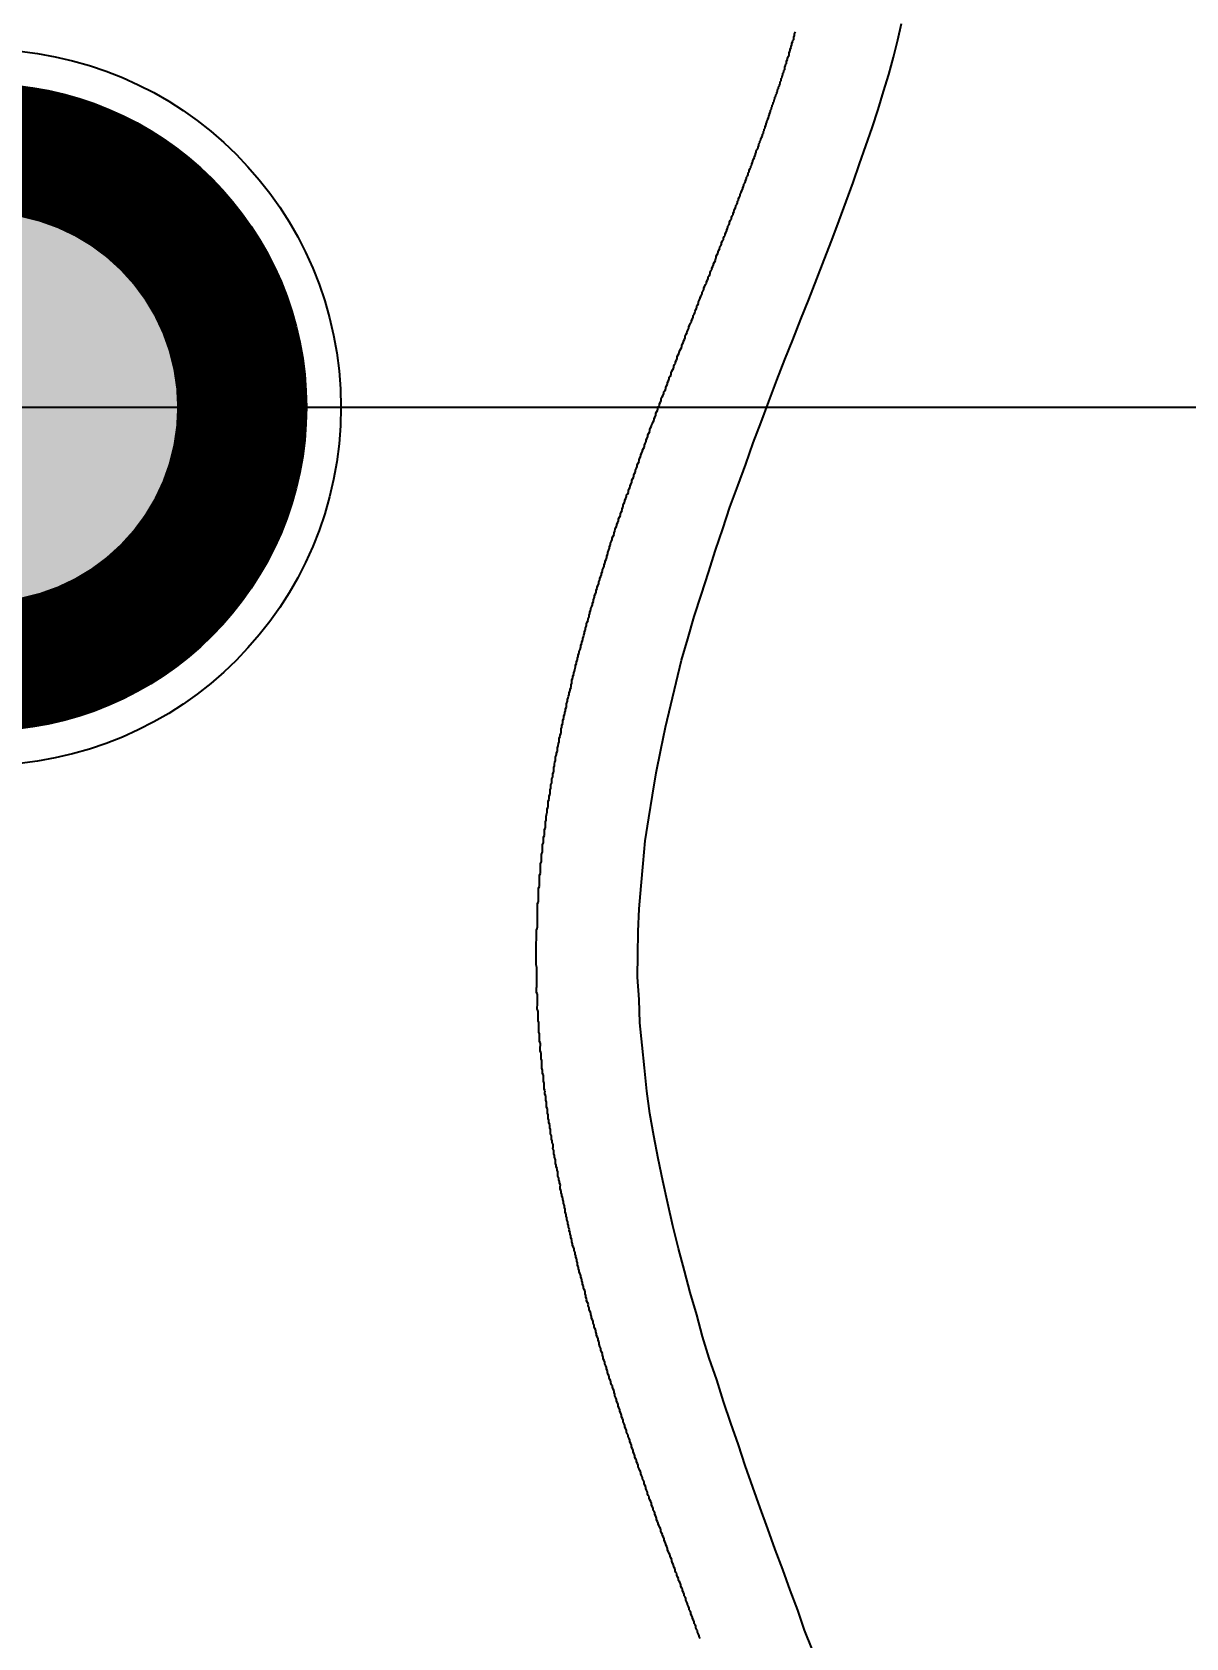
# Model space of a CAD drawing. Extents: x 11477420 to 23072185, y -28506554 to -14238804.
# Drawn here: x 11519851.7 to 11519985.6, y -14279892.2 to -14279705.9 of the extents above; entities that cross this region are included whole.
import ezdxf

# ---------------------------------------------------------------- set-up
doc = ezdxf.new("R2010")
doc.units = 0
doc.header["$LTSCALE"] = 50
doc.header["$MEASUREMENT"] = 0
doc.linetypes.add('DH-HID2', pattern=[1.2, 0.8, -0.4])
doc.layers.get('0').update_dxf_attribs({"linetype": 'CONTINUOUS'})
doc.layers.get('DEFPOINTS').update_dxf_attribs({"linetype": 'CONTINUOUS'})
for name, color, linetype in [('07-DIM WAL', 5, 'CONTINUOUS'), ('FU-FURM', 251, 'DH-HID2'), ('RC-LIGHT', 7, 'CONTINUOUS')]:
    doc.layers.add(name, color=color, linetype=linetype)
doc.styles.add('DAWIN', font='NanumSquareR.ttf')
doc.dimstyles.new('40', dxfattribs={"dimscale": 40, "dimtxt": 2.2, "dimasz": 3, "dimexe": 1.25, "dimexo": 0.625, "dimtad": 1, "dimdec": 0, "dimzin": 0, "dimdsep": 46, "dimlunit": 6, "dimtxsty": 'DAWIN', "dimblk1": 'DOTSMALL', "dimblk2": 'DOTSMALL', "dimsah": 1, "dimcen": 0.001, "dimclrd": 1, "dimclre": 1, "dimclrt": 3, "dimadec": 0, "dimazin": 0, "dimtfac": 1, "dimtdec": 0, "dimtix": 1, "dimtmove": 2, "dimatfit": 3, "dimldrblk": 'DOTSMALL', "dimfxl": 0, "dimtolj": 1, "dimtzin": 0, "dimarcsym": 0})

# ---------------------------------------------------------------- blocks, each defined once
blk = doc.blocks.new('dmlwk2')
at = {"layer": 'FU-FURM'}
for points in [[(391226.42, 35304.96, 0), (391228.62, 35304.06, 0), (391230.92, 35303.26, 0), (391233.22, 35302.36, 0), (391235.62, 35301.46, 0), (391237.92, 35300.56, 0), (391240.32, 35299.66, 0), (391242.72, 35298.76, 0), (391245.12, 35297.86, 0), (391247.62, 35296.96, 0), (391250.02, 35296.16, 0), (391252.52, 35295.26, 0), (391255.02, 35294.36, 0), (391257.52, 35293.56, 0), (391260.02, 35292.66, 0), (391262.52, 35291.86, 0), (391265.02, 35291.16, 0), (391267.62, 35290.36, 0), (391270.12, 35289.66, 0), (391272.72, 35288.96, 0), (391275.32, 35288.26, 0), (391277.92, 35287.66, 0), (391280.52, 35287.06, 0), (391283.12, 35286.46, 0), (391285.72, 35285.96, 0), (391288.32, 35285.46, 0), (391290.92, 35285.06, 0), (391293.62, 35284.76, 0), (391296.22, 35284.46, 0), (391298.82, 35284.16, 0), (391301.52, 35284.06, 0), (391304.12, 35283.86, 0), (391306.72, 35283.86, 0), (391309.42, 35283.86, 0), (391312.02, 35283.96, 0), (391314.72, 35284.16, 0), (391317.32, 35284.36, 0), (391319.92, 35284.56, 0), (391322.62, 35284.96, 0), (391325.22, 35285.36, 0), (391327.82, 35285.76, 0), (391330.52, 35286.26, 0), (391333.12, 35286.76, 0), (391335.72, 35287.36, 0), (391338.32, 35287.96, 0), (391340.92, 35288.56, 0), (391343.42, 35289.26, 0), (391346.02, 35289.96, 0), (391348.62, 35290.76, 0), (391351.12, 35291.56, 0), (391353.72, 35292.36, 0), (391356.22, 35293.16, 0), (391358.72, 35293.96, 0), (391361.22, 35294.86, 0), (391363.72, 35295.76, 0), (391366.22, 35296.56, 0), (391368.62, 35297.46, 0), (391371.02, 35298.36, 0), (391373.52, 35299.26, 0), (391375.92, 35300.16, 0), (391378.22, 35301.06, 0), (391380.62, 35301.96, 0), (391382.92, 35302.86, 0), (391385.32, 35303.76, 0), (391387.52, 35304.56, 0), (391389.82, 35305.46, 0), (391392.12, 35306.26, 0), (391394.32, 35307.06, 0), (391396.52, 35307.86, 0), (391398.72, 35308.56, 0), (391400.82, 35309.26, 0), (391402.92, 35309.96, 0), (391405.02, 35310.66, 0), (391407.12, 35311.26, 0), (391409.12, 35311.86, 0), (391411.12, 35312.36, 0), (391413.12, 35312.86, 0), (391415.02, 35313.26, 0)], [(391227.52, 35291.96, 0), (391227.72, 35291.86, 0), (391227.82, 35291.86, 0), (391228.02, 35291.76, 0), (391228.22, 35291.66, 0), (391228.42, 35291.66, 0), (391228.52, 35291.56, 0), (391228.72, 35291.46, 0), (391228.92, 35291.46, 0), (391229.12, 35291.36, 0), (391229.22, 35291.26, 0), (391229.42, 35291.26, 0), (391229.62, 35291.16, 0), (391229.82, 35291.06, 0), (391229.92, 35291.06, 0), (391230.12, 35290.96, 0), (391230.32, 35290.86, 0), (391230.52, 35290.86, 0), (391230.72, 35290.76, 0), (391230.82, 35290.66, 0), (391231.02, 35290.66, 0), (391231.22, 35290.56, 0), (391231.42, 35290.46, 0), (391231.52, 35290.46, 0), (391231.72, 35290.36, 0), (391231.92, 35290.26, 0), (391232.12, 35290.26, 0), (391232.32, 35290.16, 0), (391232.42, 35290.06, 0), (391232.62, 35290.06, 0), (391232.82, 35289.96, 0), (391233.02, 35289.86, 0), (391233.22, 35289.86, 0), (391233.32, 35289.76, 0), (391233.52, 35289.66, 0), (391233.72, 35289.66, 0), (391233.92, 35289.56, 0), (391234.12, 35289.46, 0), (391234.22, 35289.36, 0), (391234.42, 35289.36, 0), (391234.62, 35289.26, 0), (391234.82, 35289.16, 0), (391235.02, 35289.16, 0), (391235.12, 35289.06, 0), (391235.32, 35288.96, 0), (391235.52, 35288.96, 0), (391235.72, 35288.86, 0), (391235.92, 35288.76, 0), (391236.02, 35288.76, 0), (391236.22, 35288.66, 0), (391236.42, 35288.56, 0), (391236.62, 35288.56, 0), (391236.82, 35288.46, 0), (391237.02, 35288.36, 0), (391237.12, 35288.36, 0), (391237.32, 35288.26, 0), (391237.52, 35288.16, 0), (391237.72, 35288.06, 0), (391237.92, 35288.06, 0), (391238.12, 35287.96, 0), (391238.32, 35287.86, 0), (391238.42, 35287.86, 0), (391238.62, 35287.76, 0), (391238.82, 35287.66, 0), (391239.02, 35287.66, 0), (391239.22, 35287.56, 0), (391239.42, 35287.46, 0), (391239.52, 35287.46, 0), (391239.72, 35287.36, 0), (391239.92, 35287.26, 0), (391240.12, 35287.26, 0), (391240.32, 35287.16, 0), (391240.52, 35287.06, 0), (391240.72, 35286.96, 0), (391240.82, 35286.96, 0), (391241.02, 35286.86, 0), (391241.22, 35286.76, 0), (391241.42, 35286.76, 0), (391241.62, 35286.66, 0), (391241.82, 35286.56, 0), (391242.02, 35286.56, 0), (391242.22, 35286.46, 0), (391242.32, 35286.36, 0), (391242.52, 35286.36, 0), (391242.72, 35286.26, 0), (391242.92, 35286.16, 0), (391243.12, 35286.16, 0), (391243.32, 35286.06, 0), (391243.52, 35285.96, 0), (391243.72, 35285.86, 0), (391243.92, 35285.86, 0), (391244.02, 35285.76, 0), (391244.22, 35285.66, 0), (391244.42, 35285.66, 0), (391244.62, 35285.56, 0), (391244.82, 35285.46, 0), (391245.02, 35285.46, 0), (391245.22, 35285.36, 0), (391245.42, 35285.26, 0), (391245.62, 35285.26, 0), (391245.82, 35285.16, 0), (391245.92, 35285.06, 0), (391246.12, 35285.06, 0), (391246.32, 35284.96, 0), (391246.52, 35284.86, 0), (391246.72, 35284.86, 0), (391246.92, 35284.76, 0), (391247.12, 35284.66, 0), (391247.32, 35284.56, 0), (391247.52, 35284.56, 0), (391247.72, 35284.46, 0), (391247.92, 35284.36, 0), (391248.12, 35284.36, 0), (391248.22, 35284.26, 0), (391248.42, 35284.16, 0), (391248.62, 35284.16, 0), (391248.82, 35284.06, 0), (391249.02, 35283.96, 0), (391249.22, 35283.96, 0), (391249.42, 35283.86, 0), (391249.62, 35283.76, 0), (391249.82, 35283.76, 0), (391250.02, 35283.66, 0), (391250.22, 35283.56, 0), (391250.42, 35283.56, 0), (391250.62, 35283.46, 0), (391250.82, 35283.36, 0), (391251.02, 35283.36, 0), (391251.12, 35283.26, 0), (391251.32, 35283.16, 0), (391251.52, 35283.16, 0), (391251.72, 35283.06, 0), (391251.92, 35282.96, 0), (391252.12, 35282.96, 0), (391252.32, 35282.86, 0), (391252.52, 35282.76, 0), (391252.72, 35282.76, 0), (391252.92, 35282.66, 0), (391253.12, 35282.56, 0), (391253.32, 35282.56, 0), (391253.52, 35282.46, 0), (391253.72, 35282.36, 0), (391253.92, 35282.36, 0), (391254.12, 35282.26, 0), (391254.32, 35282.16, 0), (391254.52, 35282.16, 0), (391254.72, 35282.06, 0), (391254.92, 35281.96, 0), (391255.12, 35281.96, 0), (391255.32, 35281.86, 0), (391255.52, 35281.76, 0), (391255.72, 35281.76, 0), (391255.92, 35281.66, 0), (391256.12, 35281.66, 0), (391256.32, 35281.56, 0), (391256.52, 35281.46, 0), (391256.72, 35281.46, 0), (391256.82, 35281.36, 0), (391257.02, 35281.26, 0), (391257.22, 35281.26, 0), (391257.42, 35281.16, 0), (391257.62, 35281.06, 0), (391257.82, 35281.06, 0), (391258.02, 35280.96, 0), (391258.22, 35280.86, 0), (391258.42, 35280.86, 0), (391258.62, 35280.76, 0), (391258.82, 35280.76, 0), (391259.02, 35280.66, 0), (391259.22, 35280.56, 0), (391259.42, 35280.56, 0), (391259.62, 35280.46, 0), (391259.82, 35280.36, 0), (391260.02, 35280.36, 0), (391260.22, 35280.26, 0), (391260.42, 35280.26, 0), (391260.62, 35280.16, 0), (391260.82, 35280.06, 0), (391261.02, 35280.06, 0), (391261.22, 35279.96, 0), (391261.52, 35279.86, 0), (391261.72, 35279.86, 0), (391261.92, 35279.76, 0), (391262.12, 35279.76, 0), (391262.32, 35279.66, 0), (391262.52, 35279.56, 0), (391262.72, 35279.56, 0), (391262.92, 35279.46, 0), (391263.12, 35279.46, 0), (391263.32, 35279.36, 0), (391263.52, 35279.26, 0), (391263.72, 35279.26, 0), (391263.92, 35279.16, 0), (391264.12, 35279.16, 0), (391264.32, 35279.06, 0), (391264.52, 35278.96, 0), (391264.72, 35278.96, 0), (391264.92, 35278.86, 0), (391265.12, 35278.86, 0), (391265.32, 35278.76, 0), (391265.52, 35278.66, 0), (391265.72, 35278.66, 0), (391265.92, 35278.56, 0), (391266.12, 35278.56, 0), (391266.32, 35278.46, 0), (391266.52, 35278.36, 0), (391266.72, 35278.36, 0), (391266.92, 35278.26, 0), (391267.12, 35278.26, 0), (391267.32, 35278.16, 0), (391267.62, 35278.16, 0), (391267.82, 35278.06, 0), (391268.02, 35277.96, 0), (391268.22, 35277.96, 0), (391268.42, 35277.86, 0), (391268.62, 35277.86, 0), (391268.82, 35277.76, 0), (391269.02, 35277.76, 0), (391269.22, 35277.66, 0), (391269.42, 35277.66, 0), (391269.62, 35277.56, 0), (391269.82, 35277.46, 0), (391270.02, 35277.46, 0), (391270.22, 35277.36, 0), (391270.42, 35277.36, 0), (391270.62, 35277.26, 0), (391270.92, 35277.26, 0), (391271.12, 35277.16, 0), (391271.32, 35277.16, 0), (391271.52, 35277.06, 0), (391271.72, 35277.06, 0), (391271.92, 35276.96, 0), (391272.12, 35276.96, 0), (391272.32, 35276.86, 0), (391272.52, 35276.86, 0), (391272.72, 35276.76, 0), (391272.92, 35276.66, 0), (391273.12, 35276.66, 0), (391273.32, 35276.56, 0), (391273.62, 35276.56, 0), (391273.82, 35276.46, 0), (391274.02, 35276.46, 0), (391274.22, 35276.36, 0), (391274.42, 35276.36, 0), (391274.62, 35276.26, 0), (391274.82, 35276.26, 0), (391275.02, 35276.16, 0), (391275.22, 35276.16, 0), (391275.42, 35276.06, 0), (391275.62, 35276.06, 0), (391275.92, 35275.96, 0), (391276.12, 35275.96, 0), (391276.32, 35275.86, 0), (391276.52, 35275.86, 0), (391276.72, 35275.76, 0), (391276.92, 35275.76, 0), (391277.12, 35275.76, 0), (391277.32, 35275.66, 0), (391277.52, 35275.66, 0), (391277.82, 35275.56, 0), (391278.02, 35275.56, 0), (391278.22, 35275.46, 0), (391278.42, 35275.46, 0), (391278.62, 35275.36, 0), (391278.82, 35275.36, 0), (391279.02, 35275.26, 0), (391279.22, 35275.26, 0), (391279.42, 35275.16, 0), (391279.72, 35275.16, 0), (391279.92, 35275.16, 0), (391280.12, 35275.06, 0), (391280.32, 35275.06, 0), (391280.52, 35274.96, 0), (391280.72, 35274.96, 0), (391280.92, 35274.86, 0), (391281.12, 35274.86, 0), (391281.42, 35274.86, 0), (391281.62, 35274.76, 0), (391281.82, 35274.76, 0), (391282.02, 35274.66, 0), (391282.22, 35274.66, 0), (391282.42, 35274.56, 0), (391282.62, 35274.56, 0), (391282.82, 35274.56, 0), (391283.12, 35274.46, 0), (391283.32, 35274.46, 0), (391283.52, 35274.36, 0), (391283.72, 35274.36, 0), (391283.92, 35274.36, 0), (391284.12, 35274.26, 0), (391284.32, 35274.26, 0), (391284.62, 35274.26, 0), (391284.82, 35274.16, 0), (391285.02, 35274.16, 0), (391285.22, 35274.06, 0), (391285.42, 35274.06, 0), (391285.62, 35274.06, 0), (391285.82, 35273.96, 0), (391286.12, 35273.96, 0), (391286.32, 35273.96, 0), (391286.52, 35273.86, 0), (391286.72, 35273.86, 0), (391286.92, 35273.86, 0), (391287.12, 35273.76, 0), (391287.42, 35273.76, 0), (391287.62, 35273.66, 0), (391287.82, 35273.66, 0), (391288.02, 35273.66, 0), (391288.22, 35273.56, 0), (391288.42, 35273.56, 0), (391288.72, 35273.56, 0), (391288.92, 35273.46, 0), (391289.12, 35273.46, 0), (391289.32, 35273.46, 0), (391289.52, 35273.46, 0), (391289.72, 35273.36, 0), (391290.02, 35273.36, 0), (391290.22, 35273.36, 0), (391290.42, 35273.26, 0), (391290.62, 35273.26, 0), (391290.82, 35273.26, 0), (391291.02, 35273.16, 0), (391291.32, 35273.16, 0), (391291.52, 35273.16, 0), (391291.72, 35273.16, 0), (391291.92, 35273.06, 0), (391292.12, 35273.06, 0), (391292.32, 35273.06, 0), (391292.62, 35273.06, 0), (391292.82, 35272.96, 0), (391293.02, 35272.96, 0), (391293.22, 35272.96, 0), (391293.42, 35272.86, 0), (391293.72, 35272.86, 0), (391293.92, 35272.86, 0), (391294.12, 35272.86, 0), (391294.32, 35272.86, 0), (391294.52, 35272.76, 0), (391294.72, 35272.76, 0), (391295.02, 35272.76, 0), (391295.22, 35272.76, 0), (391295.42, 35272.66, 0), (391295.62, 35272.66, 0), (391295.82, 35272.66, 0), (391296.12, 35272.66, 0), (391296.32, 35272.66, 0), (391296.52, 35272.56, 0), (391296.72, 35272.56, 0), (391296.92, 35272.56, 0), (391297.22, 35272.56, 0), (391297.42, 35272.56, 0), (391297.62, 35272.46, 0), (391297.82, 35272.46, 0), (391298.02, 35272.46, 0), (391298.32, 35272.46, 0), (391298.52, 35272.46, 0), (391298.72, 35272.46, 0), (391298.92, 35272.36, 0), (391299.12, 35272.36, 0), (391299.42, 35272.36, 0), (391299.62, 35272.36, 0), (391299.82, 35272.36, 0), (391300.02, 35272.36, 0), (391300.32, 35272.26, 0), (391300.52, 35272.26, 0), (391300.72, 35272.26, 0), (391300.92, 35272.26, 0), (391301.12, 35272.26, 0), (391301.42, 35272.26, 0), (391301.62, 35272.26, 0), (391301.82, 35272.26, 0), (391302.02, 35272.26, 0), (391302.22, 35272.16, 0), (391302.52, 35272.16, 0), (391302.72, 35272.16, 0), (391302.92, 35272.16, 0), (391303.12, 35272.16, 0), (391303.42, 35272.16, 0), (391303.62, 35272.16, 0), (391303.82, 35272.16, 0), (391304.02, 35272.16, 0), (391304.22, 35272.16, 0), (391304.52, 35272.16, 0), (391304.72, 35272.16, 0), (391304.92, 35272.16, 0), (391305.12, 35272.16, 0), (391305.42, 35272.06, 0), (391305.62, 35272.06, 0), (391305.82, 35272.06, 0), (391306.02, 35272.06, 0), (391306.32, 35272.06, 0), (391306.52, 35272.06, 0), (391306.72, 35272.06, 0), (391306.92, 35272.06, 0), (391307.22, 35272.06, 0), (391307.42, 35272.06, 0), (391307.62, 35272.06, 0), (391307.82, 35272.06, 0), (391308.02, 35272.06, 0), (391308.32, 35272.06, 0), (391308.52, 35272.06, 0), (391308.72, 35272.06, 0), (391308.92, 35272.06, 0), (391309.22, 35272.06, 0), (391309.42, 35272.06, 0), (391309.62, 35272.16, 0), (391309.82, 35272.16, 0), (391310.12, 35272.16, 0), (391310.32, 35272.16, 0), (391310.52, 35272.16, 0), (391310.72, 35272.16, 0), (391310.92, 35272.16, 0), (391311.22, 35272.16, 0), (391311.42, 35272.16, 0), (391311.62, 35272.16, 0), (391311.82, 35272.16, 0), (391312.12, 35272.16, 0), (391312.32, 35272.16, 0), (391312.52, 35272.16, 0), (391312.72, 35272.26, 0), (391312.92, 35272.26, 0), (391313.22, 35272.26, 0), (391313.42, 35272.26, 0), (391313.62, 35272.26, 0), (391313.82, 35272.26, 0), (391314.12, 35272.26, 0), (391314.32, 35272.26, 0), (391314.52, 35272.36, 0), (391314.72, 35272.36, 0), (391314.92, 35272.36, 0), (391315.22, 35272.36, 0), (391315.42, 35272.36, 0), (391315.62, 35272.36, 0), (391315.82, 35272.36, 0), (391316.02, 35272.46, 0), (391316.32, 35272.46, 0), (391316.52, 35272.46, 0), (391316.72, 35272.46, 0), (391316.92, 35272.46, 0), (391317.12, 35272.46, 0), (391317.42, 35272.56, 0), (391317.62, 35272.56, 0), (391317.82, 35272.56, 0), (391318.02, 35272.56, 0), (391318.22, 35272.56, 0), (391318.52, 35272.66, 0), (391318.72, 35272.66, 0), (391318.92, 35272.66, 0), (391319.12, 35272.66, 0), (391319.32, 35272.66, 0), (391319.62, 35272.76, 0), (391319.82, 35272.76, 0), (391320.02, 35272.76, 0), (391320.22, 35272.76, 0), (391320.42, 35272.86, 0), (391320.72, 35272.86, 0), (391320.92, 35272.86, 0), (391321.12, 35272.86, 0), (391321.32, 35272.96, 0), (391321.52, 35272.96, 0), (391321.72, 35272.96, 0), (391322.02, 35272.96, 0), (391322.22, 35273.06, 0), (391322.42, 35273.06, 0), (391322.62, 35273.06, 0), (391322.82, 35273.06, 0), (391323.12, 35273.16, 0), (391323.32, 35273.16, 0), (391323.52, 35273.16, 0), (391323.72, 35273.26, 0), (391323.92, 35273.26, 0), (391324.12, 35273.26, 0), (391324.42, 35273.26, 0), (391324.62, 35273.36, 0), (391324.82, 35273.36, 0), (391325.02, 35273.36, 0), (391325.22, 35273.46, 0), (391325.42, 35273.46, 0), (391325.72, 35273.46, 0), (391325.92, 35273.56, 0), (391326.12, 35273.56, 0), (391326.32, 35273.56, 0), (391326.52, 35273.66, 0), (391326.72, 35273.66, 0), (391327.02, 35273.66, 0), (391327.22, 35273.76, 0), (391327.42, 35273.76, 0), (391327.62, 35273.76, 0), (391327.82, 35273.86, 0), (391328.02, 35273.86, 0), (391328.32, 35273.86, 0), (391328.52, 35273.96, 0), (391328.72, 35273.96, 0), (391328.92, 35273.96, 0), (391329.12, 35274.06, 0), (391329.32, 35274.06, 0), (391329.52, 35274.06, 0), (391329.82, 35274.16, 0), (391330.02, 35274.16, 0), (391330.22, 35274.26, 0), (391330.42, 35274.26, 0), (391330.62, 35274.26, 0), (391330.82, 35274.36, 0), (391331.12, 35274.36, 0), (391331.32, 35274.46, 0), (391331.52, 35274.46, 0), (391331.72, 35274.46, 0), (391331.92, 35274.56, 0), (391332.12, 35274.56, 0), (391332.32, 35274.66, 0), (391332.52, 35274.66, 0), (391332.82, 35274.66, 0), (391333.02, 35274.76, 0), (391333.22, 35274.76, 0), (391333.42, 35274.86, 0), (391333.62, 35274.86, 0), (391333.82, 35274.86, 0), (391334.02, 35274.96, 0), (391334.32, 35274.96, 0), (391334.52, 35275.06, 0), (391334.72, 35275.06, 0), (391334.92, 35275.16, 0), (391335.12, 35275.16, 0), (391335.32, 35275.26, 0), (391335.52, 35275.26, 0), (391335.72, 35275.26, 0), (391336.02, 35275.36, 0), (391336.22, 35275.36, 0), (391336.42, 35275.46, 0), (391336.62, 35275.46, 0), (391336.82, 35275.56, 0), (391337.02, 35275.56, 0), (391337.22, 35275.66, 0), (391337.42, 35275.66, 0), (391337.62, 35275.76, 0), (391337.92, 35275.76, 0), (391338.12, 35275.86, 0), (391338.32, 35275.86, 0), (391338.52, 35275.86, 0), (391338.72, 35275.96, 0), (391338.92, 35275.96, 0), (391339.12, 35276.06, 0), (391339.32, 35276.06, 0), (391339.52, 35276.16, 0), (391339.72, 35276.16, 0), (391340.02, 35276.26, 0), (391340.22, 35276.26, 0), (391340.42, 35276.36, 0), (391340.62, 35276.36, 0), (391340.82, 35276.46, 0), (391341.02, 35276.46, 0), (391341.22, 35276.56, 0), (391341.42, 35276.56, 0), (391341.62, 35276.66, 0), (391341.82, 35276.66, 0), (391342.02, 35276.76, 0), (391342.32, 35276.86, 0), (391342.52, 35276.86, 0), (391342.72, 35276.96, 0), (391342.92, 35276.96, 0), (391343.12, 35277.06, 0), (391343.32, 35277.06, 0), (391343.52, 35277.16, 0), (391343.72, 35277.16, 0), (391343.92, 35277.26, 0), (391344.12, 35277.26, 0), (391344.32, 35277.36, 0), (391344.52, 35277.36, 0), (391344.82, 35277.46, 0), (391345.02, 35277.46, 0), (391345.22, 35277.56, 0), (391345.42, 35277.66, 0), (391345.62, 35277.66, 0), (391345.82, 35277.76, 0), (391346.02, 35277.76, 0), (391346.22, 35277.86, 0), (391346.42, 35277.86, 0), (391346.62, 35277.96, 0), (391346.82, 35277.96, 0), (391347.02, 35278.06, 0), (391347.22, 35278.16, 0), (391347.42, 35278.16, 0), (391347.62, 35278.26, 0), (391347.82, 35278.26, 0), (391348.12, 35278.36, 0), (391348.32, 35278.36, 0), (391348.52, 35278.46, 0), (391348.72, 35278.56, 0), (391348.92, 35278.56, 0), (391349.12, 35278.66, 0), (391349.32, 35278.66, 0), (391349.52, 35278.76, 0), (391349.72, 35278.86, 0), (391349.92, 35278.86, 0), (391350.12, 35278.96, 0), (391350.32, 35278.96, 0), (391350.52, 35279.06, 0), (391350.72, 35279.16, 0), (391350.92, 35279.16, 0), (391351.12, 35279.26, 0), (391351.32, 35279.26, 0), (391351.52, 35279.36, 0), (391351.72, 35279.46, 0), (391351.92, 35279.46, 0), (391352.12, 35279.56, 0), (391352.32, 35279.56, 0), (391352.52, 35279.66, 0), (391352.72, 35279.76, 0), (391352.92, 35279.76, 0), (391353.12, 35279.86, 0), (391353.32, 35279.86, 0), (391353.62, 35279.96, 0), (391353.82, 35280.06, 0), (391354.02, 35280.06, 0), (391354.22, 35280.16, 0), (391354.42, 35280.16, 0), (391354.62, 35280.26, 0), (391354.82, 35280.36, 0), (391355.02, 35280.36, 0), (391355.22, 35280.46, 0), (391355.42, 35280.56, 0), (391355.62, 35280.56, 0), (391355.82, 35280.66, 0), (391356.02, 35280.66, 0), (391356.22, 35280.76, 0), (391356.42, 35280.86, 0), (391356.62, 35280.86, 0), (391356.82, 35280.96, 0), (391357.02, 35281.06, 0), (391357.22, 35281.06, 0), (391357.42, 35281.16, 0), (391357.62, 35281.26, 0), (391357.82, 35281.26, 0), (391358.02, 35281.36, 0), (391358.22, 35281.46, 0), (391358.42, 35281.46, 0), (391358.62, 35281.56, 0), (391358.82, 35281.56, 0), (391359.02, 35281.66, 0), (391359.22, 35281.76, 0), (391359.42, 35281.76, 0), (391359.62, 35281.86, 0), (391359.82, 35281.96, 0), (391360.02, 35281.96, 0), (391360.12, 35282.06, 0), (391360.32, 35282.16, 0), (391360.52, 35282.16, 0), (391360.72, 35282.26, 0), (391360.92, 35282.36, 0), (391361.12, 35282.36, 0), (391361.32, 35282.46, 0), (391361.52, 35282.56, 0), (391361.72, 35282.56, 0), (391361.92, 35282.66, 0), (391362.12, 35282.76, 0), (391362.32, 35282.76, 0), (391362.52, 35282.86, 0), (391362.72, 35282.96, 0), (391362.92, 35282.96, 0), (391363.12, 35283.06, 0), (391363.32, 35283.16, 0), (391363.52, 35283.16, 0), (391363.72, 35283.26, 0), (391363.92, 35283.36, 0), (391364.12, 35283.36, 0), (391364.32, 35283.46, 0), (391364.52, 35283.56, 0), (391364.72, 35283.56, 0), (391364.92, 35283.66, 0), (391365.12, 35283.76, 0), (391365.22, 35283.76, 0), (391365.42, 35283.86, 0), (391365.62, 35283.96, 0), (391365.82, 35283.96, 0), (391366.02, 35284.06, 0), (391366.22, 35284.16, 0), (391366.42, 35284.16, 0), (391366.62, 35284.26, 0), (391366.82, 35284.36, 0), (391367.02, 35284.36, 0), (391367.22, 35284.46, 0), (391367.42, 35284.56, 0), (391367.62, 35284.56, 0), (391367.82, 35284.66, 0), (391368.02, 35284.76, 0), (391368.12, 35284.76, 0), (391368.32, 35284.86, 0), (391368.52, 35284.96, 0), (391368.72, 35285.06, 0), (391368.92, 35285.06, 0), (391369.12, 35285.16, 0), (391369.32, 35285.26, 0), (391369.52, 35285.26, 0), (391369.72, 35285.36, 0), (391369.92, 35285.46, 0), (391370.12, 35285.46, 0), (391370.32, 35285.56, 0), (391370.42, 35285.66, 0), (391370.62, 35285.66, 0), (391370.82, 35285.76, 0), (391371.02, 35285.86, 0), (391371.22, 35285.86, 0), (391371.42, 35285.96, 0), (391371.62, 35286.06, 0), (391371.82, 35286.16, 0), (391372.02, 35286.16, 0), (391372.12, 35286.26, 0), (391372.32, 35286.36, 0), (391372.52, 35286.36, 0), (391372.72, 35286.46, 0), (391372.92, 35286.56, 0), (391373.12, 35286.56, 0), (391373.32, 35286.66, 0), (391373.52, 35286.76, 0), (391373.72, 35286.76, 0), (391373.82, 35286.86, 0), (391374.02, 35286.96, 0), (391374.22, 35286.96, 0), (391374.42, 35287.06, 0), (391374.62, 35287.16, 0), (391374.82, 35287.26, 0), (391375.02, 35287.26, 0), (391375.22, 35287.36, 0), (391375.32, 35287.46, 0), (391375.52, 35287.46, 0), (391375.72, 35287.56, 0), (391375.92, 35287.66, 0), (391376.12, 35287.66, 0), (391376.32, 35287.76, 0), (391376.52, 35287.86, 0), (391376.62, 35287.86, 0), (391376.82, 35287.96, 0), (391377.02, 35288.06, 0), (391377.22, 35288.16, 0), (391377.42, 35288.16, 0), (391377.62, 35288.26, 0), (391377.82, 35288.36, 0), (391377.92, 35288.36, 0), (391378.12, 35288.46, 0), (391378.32, 35288.56, 0), (391378.52, 35288.56, 0), (391378.72, 35288.66, 0), (391378.92, 35288.76, 0), (391379.02, 35288.76, 0), (391379.22, 35288.86, 0), (391379.42, 35288.96, 0), (391379.62, 35288.96, 0), (391379.82, 35289.06, 0), (391380.02, 35289.16, 0), (391380.12, 35289.26, 0), (391380.32, 35289.26, 0), (391380.52, 35289.36, 0), (391380.72, 35289.46, 0), (391380.92, 35289.46, 0), (391381.02, 35289.56, 0), (391381.22, 35289.66, 0), (391381.42, 35289.66, 0), (391381.62, 35289.76, 0), (391381.82, 35289.86, 0), (391382.02, 35289.86, 0), (391382.12, 35289.96, 0), (391382.32, 35290.06, 0), (391382.52, 35290.06, 0), (391382.72, 35290.16, 0), (391382.92, 35290.26, 0), (391383.02, 35290.26, 0), (391383.22, 35290.36, 0), (391383.42, 35290.46, 0), (391383.62, 35290.46, 0), (391383.72, 35290.56, 0), (391383.92, 35290.66, 0), (391384.12, 35290.66, 0), (391384.32, 35290.76, 0), (391384.52, 35290.86, 0), (391384.62, 35290.96, 0), (391384.82, 35290.96, 0), (391385.02, 35291.06, 0), (391385.22, 35291.16, 0), (391385.42, 35291.16, 0), (391385.52, 35291.26, 0), (391385.72, 35291.36, 0), (391385.92, 35291.36, 0), (391386.12, 35291.46, 0), (391386.22, 35291.56, 0), (391386.42, 35291.56, 0), (391386.62, 35291.66, 0), (391386.82, 35291.76, 0), (391386.92, 35291.76, 0), (391387.12, 35291.86, 0), (391387.32, 35291.96, 0), (391387.52, 35291.96, 0), (391387.62, 35292.06, 0), (391387.82, 35292.06, 0), (391388.02, 35292.16, 0), (391388.22, 35292.26, 0), (391388.32, 35292.26, 0), (391388.52, 35292.36, 0), (391388.72, 35292.46, 0), (391388.92, 35292.46, 0), (391389.02, 35292.56, 0), (391389.22, 35292.66, 0), (391389.42, 35292.66, 0), (391389.62, 35292.76, 0), (391389.72, 35292.86, 0), (391389.92, 35292.86, 0), (391390.12, 35292.96, 0), (391390.22, 35293.06, 0), (391390.42, 35293.06, 0), (391390.62, 35293.16, 0), (391390.82, 35293.26, 0), (391390.92, 35293.26, 0), (391391.12, 35293.36, 0), (391391.32, 35293.36, 0), (391391.42, 35293.46, 0), (391391.62, 35293.56, 0), (391391.82, 35293.56, 0), (391392.02, 35293.66, 0), (391392.12, 35293.76, 0), (391392.32, 35293.76, 0), (391392.52, 35293.86, 0), (391392.62, 35293.96, 0), (391392.82, 35293.96, 0), (391393.02, 35294.06, 0), (391393.12, 35294.06, 0), (391393.32, 35294.16, 0), (391393.52, 35294.26, 0), (391393.72, 35294.26, 0), (391393.82, 35294.36, 0), (391394.02, 35294.46, 0), (391394.22, 35294.46, 0), (391394.32, 35294.56, 0), (391394.52, 35294.56, 0), (391394.72, 35294.66, 0), (391394.82, 35294.76, 0), (391395.02, 35294.76, 0), (391395.22, 35294.86, 0), (391395.32, 35294.86, 0), (391395.52, 35294.96, 0), (391395.72, 35295.06, 0), (391395.82, 35295.06, 0), (391396.02, 35295.16, 0), (391396.22, 35295.16, 0), (391396.32, 35295.26, 0), (391396.52, 35295.36, 0), (391396.62, 35295.36, 0), (391396.82, 35295.46, 0), (391397.02, 35295.46, 0), (391397.12, 35295.56, 0), (391397.32, 35295.66, 0), (391397.52, 35295.66, 0), (391397.62, 35295.76, 0), (391397.82, 35295.76, 0), (391398.02, 35295.86, 0), (391398.12, 35295.96, 0), (391398.32, 35295.96, 0), (391398.42, 35296.06, 0), (391398.62, 35296.06, 0), (391398.82, 35296.16, 0), (391398.92, 35296.16, 0), (391399.12, 35296.26, 0), (391399.32, 35296.36, 0), (391399.42, 35296.36, 0), (391399.62, 35296.46, 0), (391399.72, 35296.46, 0), (391399.92, 35296.56, 0), (391400.12, 35296.56, 0), (391400.22, 35296.66, 0), (391400.42, 35296.76, 0), (391400.52, 35296.76, 0), (391400.72, 35296.86, 0), (391400.92, 35296.86, 0), (391401.02, 35296.96, 0), (391401.22, 35296.96, 0), (391401.32, 35297.06, 0), (391401.52, 35297.06, 0), (391401.62, 35297.16, 0), (391401.82, 35297.26, 0), (391402.02, 35297.26, 0), (391402.12, 35297.36, 0), (391402.32, 35297.36, 0), (391402.42, 35297.46, 0), (391402.62, 35297.46, 0), (391402.72, 35297.56, 0), (391402.92, 35297.56, 0), (391403.12, 35297.66, 0), (391403.22, 35297.66, 0), (391403.42, 35297.76, 0), (391403.52, 35297.76, 0), (391403.72, 35297.86, 0), (391403.82, 35297.86, 0), (391404.02, 35297.96, 0), (391404.12, 35297.96, 0), (391404.32, 35298.06, 0), (391404.42, 35298.06, 0), (391404.62, 35298.16, 0), (391404.82, 35298.16, 0), (391404.92, 35298.26, 0), (391405.12, 35298.26, 0), (391405.22, 35298.36, 0), (391405.42, 35298.36, 0), (391405.52, 35298.46, 0), (391405.72, 35298.46, 0), (391405.82, 35298.56, 0), (391406.02, 35298.56, 0), (391406.12, 35298.66, 0), (391406.32, 35298.66, 0), (391406.42, 35298.76, 0), (391406.62, 35298.76, 0), (391406.72, 35298.86, 0), (391406.92, 35298.86, 0), (391407.02, 35298.96, 0), (391407.22, 35298.96, 0), (391407.32, 35299.06, 0), (391407.52, 35299.06, 0), (391407.62, 35299.16, 0), (391407.82, 35299.16, 0), (391407.92, 35299.26, 0), (391408.12, 35299.26, 0), (391408.22, 35299.36, 0), (391408.42, 35299.36, 0), (391408.52, 35299.36, 0), (391408.62, 35299.46, 0), (391408.82, 35299.46, 0), (391408.92, 35299.56, 0), (391409.12, 35299.56, 0), (391409.22, 35299.66, 0), (391409.42, 35299.66, 0), (391409.52, 35299.76, 0), (391409.72, 35299.76, 0), (391409.82, 35299.76, 0), (391410.02, 35299.86, 0), (391410.12, 35299.86, 0), (391410.22, 35299.96, 0), (391410.42, 35299.96, 0), (391410.52, 35299.96, 0), (391410.72, 35300.06, 0), (391410.82, 35300.06, 0), (391411.02, 35300.16, 0), (391411.12, 35300.16, 0), (391411.22, 35300.26, 0), (391411.42, 35300.26, 0), (391411.52, 35300.26, 0), (391411.72, 35300.36, 0), (391411.82, 35300.36, 0), (391411.92, 35300.36, 0), (391412.12, 35300.46, 0), (391412.22, 35300.46, 0), (391412.42, 35300.56, 0), (391412.52, 35300.56, 0), (391412.62, 35300.56, 0), (391412.82, 35300.66, 0), (391412.92, 35300.66, 0), (391413.02, 35300.76, 0), (391413.22, 35300.76, 0), (391413.32, 35300.76, 0), (391413.52, 35300.86, 0), (391413.62, 35300.86, 0), (391413.72, 35300.86, 0), (391413.92, 35300.96, 0)]]:
    blk.add_polyline3d(points, dxfattribs=at)
blk.add_circle((391307.15, 35207.88), 200, dxfattribs=at)
blk.add_arc((391307.15, 35123.95), 250.39, 49.528, 130.472, dxfattribs=at)
blk = doc.blocks.new('flooor2')
at = {"layer": 'FU-FURM', "color": 8, "xscale": -1, "rotation": 269.3657560822887}
blk.add_blockref('dmlwk2', (11480308.79, -14670705.1), dxfattribs=at)
blk = doc.blocks.new('1')
at = {"linetype": 'Continuous'}
h = blk.add_hatch(color=4, dxfattribs=at)
h.dxf.hatch_style = 1
edge = h.paths.add_edge_path()
edge.add_arc((11539653.5, -14273503.79), 37.5, 0, 360)
at = {"color": 1, "linetype": 'Continuous'}
blk.add_line((11539520.17, -14273503.79), (11539786.83, -14273503.79), dxfattribs=at)
at = {"color": 4, "linetype": 'Continuous'}
for radius in [41.5, 37.5]:
    blk.add_circle((11539653.5, -14273503.79), radius, dxfattribs=at)
blk = doc.blocks.new('_DOTSMALL')
at = {"color": 0, "linetype": 'ByBlock', "const_width": 0.5}
blk.add_lwpolyline([(-0.0625, 0, 1), (0.0625, 0, 1)], format="xyb", close=True, dxfattribs=at)
blk = doc.blocks.new('*D281')
at = {"layer": '07-DIM WAL', "color": 1, "lineweight": -2, "ltscale": 30}
for p, q in [((11519846.07, -14279724.45), (11519846.07, -14279699.45)), ((11518346.07, -14279749.45), (11519846.07, -14279749.45)), ((11518346.07, -14279774.45), (11518346.07, -14279799.45))]:
    blk.add_line(p, q, dxfattribs=at)
at = {"layer": 'DEFPOINTS', "color": 0, "ltscale": 30}
for p in [(11518346.07, -14279749.45), (11519846.07, -14279749.45), (11519846.07, -14279749.45)]:
    blk.add_point(p, dxfattribs=at)
at = {"layer": '07-DIM WAL', "color": 1, "lineweight": -2, "ltscale": 30, "xscale": 120, "yscale": 120, "zscale": 120, "rotation": 180}
blk.add_blockref('_DOTSMALL', (11518346.07, -14279749.45), dxfattribs=at)
at = {"layer": '07-DIM WAL', "color": 1, "lineweight": -2, "ltscale": 30, "xscale": 120, "yscale": 120, "zscale": 120}
blk.add_blockref('_DOTSMALL', (11519846.07, -14279749.45), dxfattribs=at)
at = {"layer": '07-DIM WAL', "color": 3, "ltscale": 30, "insert": (11519096.07, -14279668.67), "char_height": 88, "attachment_point": 5, "style": 'DAWIN'}
blk.add_mtext('\\A1;1,500', dxfattribs=at)
blk = doc.blocks.new('*D282')
at = {"layer": '07-DIM WAL', "color": 1, "lineweight": -2, "ltscale": 30}
for p, q in [((11519846.07, -14279724.45), (11519846.07, -14279699.45)), ((11520596.07, -14279724.45), (11520596.07, -14279699.45)), ((11519846.07, -14279749.45), (11520596.07, -14279749.45))]:
    blk.add_line(p, q, dxfattribs=at)
at = {"layer": 'DEFPOINTS', "color": 0, "ltscale": 30}
for p in [(11519846.07, -14279749.45), (11520596.07, -14279749.45), (11520596.07, -14279749.45)]:
    blk.add_point(p, dxfattribs=at)
at = {"layer": '07-DIM WAL', "color": 1, "lineweight": -2, "ltscale": 30, "xscale": 120, "yscale": 120, "zscale": 120, "rotation": 180}
blk.add_blockref('_DOTSMALL', (11519846.07, -14279749.45), dxfattribs=at)
at = {"layer": '07-DIM WAL', "color": 1, "lineweight": -2, "ltscale": 30, "xscale": 120, "yscale": 120, "zscale": 120}
blk.add_blockref('_DOTSMALL', (11520596.07, -14279749.45), dxfattribs=at)
at = {"layer": '07-DIM WAL', "color": 3, "ltscale": 30, "insert": (11520221.07, -14279677.41), "char_height": 88, "attachment_point": 5, "style": 'DAWIN'}
blk.add_mtext('\\A1;750', dxfattribs=at)

msp = doc.modelspace()

# ---------------------------------------------------------------- block references
msp.add_blockref('flooor2', (0, 0))
at = {"layer": 'RC-LIGHT'}
msp.add_blockref('1', (-19807.43, -6245.66), dxfattribs=at)

# ---------------------------------------------------------------- dimensions: what is measured, and where the dimension line sits
at = {"layer": '07-DIM WAL', "ltscale": 30}
for base, p1, p2, picture, middle in [((11519846.07, -14279749.45), (11518346.07, -14279749.45), (11519846.07, -14279749.45), '*D281', (11519096.07, -14279668.67)), ((11520596.07, -14279749.45), (11519846.07, -14279749.45), (11520596.07, -14279749.45), '*D282', (11520221.07, -14279677.41))]:
    dim = msp.add_linear_dim(base=base, p1=p1, p2=p2, dimstyle='40', dxfattribs=at)
    dim.commit()
    dim.dimension.update_dxf_attribs({"geometry": picture, "text_midpoint": middle})

doc.saveas('drawing.dxf')
